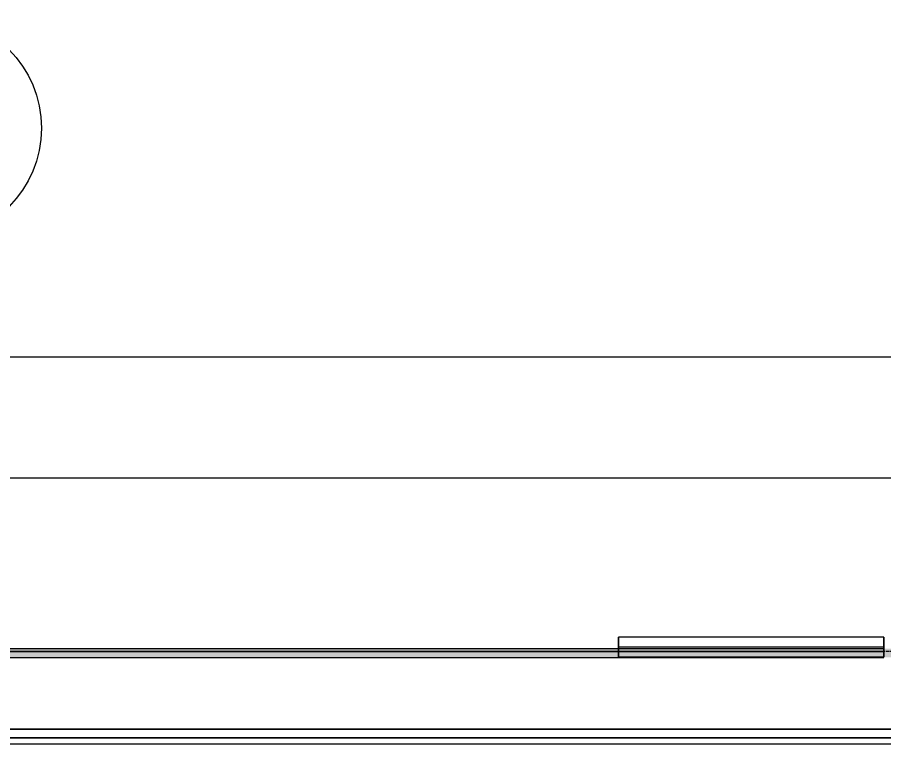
# Model space of a CAD drawing. Header units: millimetres. Extents: x -21807 to 17683, y 43568 to 60640.
# Drawn here: x -11898 to -8888, y 58117 to 60640 of the extents above; entities that cross this region are included whole.
import ezdxf

# ---------------------------------------------------------------- set-up
doc = ezdxf.new("R2010")
doc.units = ezdxf.units.MM
doc.linetypes.add('Grid Line', pattern=[22.225, 12.7, -3.175, 3.175, -3.175])
for name, color, linetype, lineweight in [('A-ANNO-DIMS', 7, 'Continuous', 9), ('A-ANNO-DIMS-110', 7, 'Continuous', 9), ('A-WALL', 7, 'Continuous', 9), ('A-WALL-PATT', 7, 'Continuous', 9), ('S-GRID', 7, 'Continuous', 9), ('S-GRID-IDEN', 7, 'Continuous', 9)]:
    doc.layers.add(name, color=color, linetype=linetype, lineweight=lineweight)
doc.layers.add('A-FLOR', color=7, linetype='Continuous', lineweight=9, true_color=0x007f00)
doc.layers.add('A-GLAZ', color=7, linetype='Continuous', lineweight=9, true_color=0x00007f)
doc.styles.add('Arial_1', font='arial.ttf', dxfattribs={"width": 0.8, "height": 220})
doc.dimstyles.new('AK_DIM_2_0_Arial', dxfattribs={"dimscale": 304.8, "dimtxt": 224.457068, "dimasz": 0.180446, "dimexe": 0.360892, "dimexo": 0.360892, "dimgap": 0.036089, "dimtad": 1, "dimdec": 0, "dimzin": 0, "dimdsep": 46, "dimtxsty": 'Arial_1', "dimblk1": 'OBLIQUE', "dimblk2": 'OBLIQUE', "dimsah": 1, "dimcen": 0.09, "dimadec": 0, "dimazin": 0, "dimtfac": 1, "dimtdec": 4, "dimtix": 1, "dimtmove": 0, "dimatfit": 3, "dimfxl": 1, "dimtvp": 1, "dimtolj": 1, "dimtzin": 0, "dimarcsym": 2})

# ---------------------------------------------------------------- blocks, each defined once
blk = doc.blocks.new('M_Window-Louvers - 1000x1000mm-1207723-MẶT BẰNG HỆ THỐNG GIÓ THẢI')
at = {"layer": 'A-GLAZ', "color": 254, "lineweight": 13, "true_color": 0xe0e0ef}
for p, q in [((-460.5, 8.65), (-460.5, -26.275)), ((-460.5, 8.65), (460.5, 8.65)), ((-460.5, -26.275), (-460.5, 8.65)), ((460.5, 8.65), (-460.5, 8.65)), ((460.5, -26.275), (460.5, 8.65)), ((460.5, 8.65), (460.5, -26.275)), ((-460.5, -26.275), (-460.5, -61.2)), ((-460.5, -26.275), (460.5, -26.275)), ((-460.5, -61.2), (-460.5, -26.275)), ((-460.5, -26.275), (460.5, -26.275)), ((460.5, -61.2), (460.5, -26.275)), ((460.5, -26.275), (460.5, -61.2)), ((-460.5, -61.2), (460.5, -61.2)), ((-460.5, -61.2), (460.5, -61.2))]:
    blk.add_line(p, q, dxfattribs=at)
at = {"layer": 'A-GLAZ', "color": 254, "lineweight": 13, "true_color": 0xcccce5}
for p, q in [((-460.5, -26.275), (-460.5, 8.65)), ((460.5, 8.65), (-460.5, 8.65)), ((-460.5, 8.65), (-460.5, -26.275)), ((-460.5, 8.65), (460.5, 8.65)), ((460.5, 8.65), (460.5, -26.275)), ((460.5, -26.275), (460.5, 8.65)), ((-460.5, -61.2), (-460.5, -26.275)), ((-460.5, -26.275), (-460.5, -61.2)), ((460.5, -26.275), (460.5, -61.2)), ((460.5, -61.2), (460.5, -26.275)), ((-460.5, -61.2), (460.5, -61.2)), ((-460.5, -61.2), (460.5, -61.2))]:
    blk.add_line(p, q, dxfattribs=at)
at = {"layer": 'A-GLAZ', "color": 7, "lineweight": 13, "true_color": 0xececf5}
for p, q in [((-460.5, 8.65), (-460.5, -26.275)), ((-460.5, 8.65), (460.5, 8.65)), ((-460.5, -26.275), (-460.5, 8.65)), ((460.5, 8.65), (-460.5, 8.65)), ((460.5, -26.275), (460.5, 8.65)), ((460.5, 8.65), (460.5, -26.275)), ((-460.5, -26.275), (-460.5, -61.2)), ((-460.5, -61.2), (-460.5, -26.275)), ((460.5, -61.2), (460.5, -26.275)), ((460.5, -26.275), (460.5, -61.2)), ((-460.5, -61.2), (460.5, -61.2)), ((-460.5, -61.2), (460.5, -61.2))]:
    blk.add_line(p, q, dxfattribs=at)
at = {"layer": 'A-GLAZ', "color": 7, "lineweight": 13, "true_color": 0xf3f3f9}
for p, q in [((-460.5, 8.65), (-460.5, -26.275)), ((-460.5, 8.65), (460.5, 8.65)), ((-460.5, -26.275), (-460.5, 8.65)), ((460.5, 8.65), (-460.5, 8.65)), ((460.5, -26.275), (460.5, 8.65)), ((460.5, 8.65), (460.5, -26.275)), ((-460.5, -26.275), (460.5, -26.275)), ((-460.5, -26.275), (460.5, -26.275)), ((-460.5, -26.275), (-460.5, -61.2)), ((-460.5, -61.2), (-460.5, -26.275)), ((460.5, -61.2), (460.5, -26.275)), ((460.5, -26.275), (460.5, -61.2)), ((-460.5, -61.2), (460.5, -61.2)), ((-460.5, -61.2), (460.5, -61.2))]:
    blk.add_line(p, q, dxfattribs=at)
at = {"layer": 'A-GLAZ', "color": 7, "lineweight": 13, "true_color": 0xf7f7fb}
for p, q in [((-460.5, 8.65), (-460.5, -26.275)), ((-460.5, 8.65), (460.5, 8.65)), ((-460.5, -26.275), (-460.5, 8.65)), ((460.5, 8.65), (-460.5, 8.65)), ((460.5, -26.275), (460.5, 8.65)), ((460.5, 8.65), (460.5, -26.275)), ((-460.5, -26.275), (-460.5, -61.2)), ((-460.5, -61.2), (-460.5, -26.275)), ((460.5, -61.2), (460.5, -26.275)), ((460.5, -26.275), (460.5, -61.2)), ((-460.5, -61.2), (460.5, -61.2)), ((-460.5, -61.2), (460.5, -61.2))]:
    blk.add_line(p, q, dxfattribs=at)
at = {"layer": 'A-GLAZ', "color": 7, "lineweight": 13, "true_color": 0xfafafc}
for p, q in [((-460.5, 8.65), (-460.5, -26.275)), ((-460.5, 8.65), (460.5, 8.65)), ((-460.5, -26.275), (-460.5, 8.65)), ((460.5, 8.65), (-460.5, 8.65)), ((460.5, -26.275), (460.5, 8.65)), ((460.5, 8.65), (460.5, -26.275)), ((-460.5, -26.275), (460.5, -26.275)), ((-460.5, -26.275), (460.5, -26.275)), ((-460.5, -26.275), (-460.5, -61.2)), ((-460.5, -61.2), (-460.5, -26.275)), ((460.5, -61.2), (460.5, -26.275)), ((460.5, -26.275), (460.5, -61.2)), ((-460.5, -61.2), (460.5, -61.2)), ((-460.5, -61.2), (460.5, -61.2))]:
    blk.add_line(p, q, dxfattribs=at)
at = {"layer": 'A-GLAZ', "color": 7, "lineweight": 13, "true_color": 0xfcfcfd}
for p, q in [((-460.5, 8.65), (-460.5, -26.275)), ((-460.5, 8.65), (460.5, 8.65)), ((-460.5, -26.275), (-460.5, 8.65)), ((460.5, 8.65), (-460.5, 8.65)), ((460.5, -26.275), (460.5, 8.65)), ((460.5, 8.65), (460.5, -26.275)), ((-460.5, -26.275), (-460.5, -61.2)), ((-460.5, -61.2), (-460.5, -26.275)), ((460.5, -61.2), (460.5, -26.275)), ((460.5, -26.275), (460.5, -61.2)), ((-460.5, -61.2), (460.5, -61.2)), ((-460.5, -61.2), (460.5, -61.2))]:
    blk.add_line(p, q, dxfattribs=at)
at = {"layer": 'A-GLAZ', "color": 7, "lineweight": 13, "true_color": 0xfdfdfd}
for p, q in [((-460.5, 8.65), (-460.5, -26.275)), ((-460.5, 8.65), (460.5, 8.65)), ((-460.5, 8.65), (-460.5, -26.275)), ((-460.5, -26.275), (-460.5, 8.65)), ((460.5, 8.65), (-460.5, 8.65)), ((-460.5, 8.65), (460.5, 8.65)), ((-460.5, 8.65), (-460.5, -26.275)), ((-460.5, -26.275), (-460.5, 8.65)), ((460.5, 8.65), (-460.5, 8.65)), ((-460.5, 8.65), (460.5, 8.65)), ((-460.5, 8.65), (-460.5, -26.275)), ((-460.5, -26.275), (-460.5, 8.65)), ((460.5, 8.65), (-460.5, 8.65)), ((-460.5, 8.65), (460.5, 8.65)), ((-460.5, 8.65), (-460.5, -26.275)), ((-460.5, -26.275), (-460.5, 8.65)), ((460.5, 8.65), (-460.5, 8.65)), ((-460.5, 8.65), (460.5, 8.65)), ((-460.5, 8.65), (-460.5, -26.275)), ((-460.5, -26.275), (-460.5, 8.65)), ((460.5, 8.65), (-460.5, 8.65)), ((-460.5, 8.65), (460.5, 8.65)), ((-460.5, 8.65), (-460.5, -26.275)), ((-460.5, -26.275), (-460.5, 8.65)), ((460.5, 8.65), (-460.5, 8.65)), ((-460.5, 8.65), (460.5, 8.65)), ((-460.5, 8.65), (-460.5, -26.275)), ((-460.5, -26.275), (-460.5, 8.65)), ((460.5, 8.65), (-460.5, 8.65)), ((-460.5, 8.65), (460.5, 8.65)), ((-460.5, 8.65), (-460.5, -26.275)), ((-460.5, -26.275), (-460.5, 8.65)), ((460.5, 8.65), (-460.5, 8.65)), ((-460.5, 8.65), (460.5, 8.65)), ((-460.5, 8.65), (-460.5, -26.275)), ((-460.5, -26.275), (-460.5, 8.65)), ((460.5, 8.65), (-460.5, 8.65)), ((-460.5, 8.65), (460.5, 8.65)), ((-460.5, 8.65), (-460.5, -26.275)), ((-460.5, -26.275), (-460.5, 8.65)), ((460.5, 8.65), (-460.5, 8.65)), ((-460.5, 8.65), (460.5, 8.65)), ((-460.5, 8.65), (-460.5, -26.275)), ((-460.5, -26.275), (-460.5, 8.65)), ((460.5, 8.65), (-460.5, 8.65)), ((-460.5, 8.65), (460.5, 8.65)), ((-460.5, 8.65), (-460.5, -26.275)), ((-460.5, -26.275), (-460.5, 8.65)), ((460.5, 8.65), (-460.5, 8.65)), ((-460.5, 8.65), (460.5, 8.65)), ((-460.5, 8.65), (-460.5, -26.275)), ((-460.5, -26.275), (-460.5, 8.65)), ((460.5, 8.65), (-460.5, 8.65)), ((-460.5, 8.65), (460.5, 8.65)), ((-460.5, 8.65), (-460.5, -26.275)), ((-460.5, -26.275), (-460.5, 8.65)), ((460.5, 8.65), (-460.5, 8.65)), ((-460.5, 8.65), (460.5, 8.65)), ((460.5, -26.275), (460.5, 8.65)), ((460.5, 8.65), (460.5, -26.275)), ((460.5, -26.275), (460.5, 8.65)), ((460.5, 8.65), (460.5, -26.275)), ((460.5, -26.275), (460.5, 8.65)), ((460.5, 8.65), (460.5, -26.275)), ((460.5, -26.275), (460.5, 8.65)), ((460.5, 8.65), (460.5, -26.275)), ((460.5, -26.275), (460.5, 8.65)), ((460.5, 8.65), (460.5, -26.275)), ((460.5, -26.275), (460.5, 8.65)), ((460.5, 8.65), (460.5, -26.275)), ((460.5, -26.275), (460.5, 8.65)), ((460.5, 8.65), (460.5, -26.275)), ((460.5, -26.275), (460.5, 8.65)), ((460.5, 8.65), (460.5, -26.275)), ((460.5, -26.275), (460.5, 8.65)), ((460.5, 8.65), (460.5, -26.275)), ((460.5, -26.275), (460.5, 8.65)), ((460.5, 8.65), (460.5, -26.275)), ((460.5, -26.275), (460.5, 8.65)), ((460.5, 8.65), (460.5, -26.275)), ((460.5, -26.275), (460.5, 8.65)), ((460.5, 8.65), (460.5, -26.275)), ((460.5, -26.275), (460.5, 8.65)), ((460.5, 8.65), (460.5, -26.275)), ((460.5, -26.275), (460.5, 8.65)), ((460.5, 8.65), (460.5, -26.275)), ((460.5, -26.275), (460.5, 8.65)), ((-460.5, -26.275), (460.5, -26.275)), ((-460.5, -26.275), (460.5, -26.275)), ((-460.5, -26.275), (460.5, -26.275)), ((-460.5, -26.275), (460.5, -26.275)), ((-460.5, -26.275), (460.5, -26.275)), ((-460.5, -26.275), (460.5, -26.275)), ((-460.5, -26.275), (460.5, -26.275)), ((-460.5, -26.275), (-460.5, -61.2)), ((-460.5, -26.275), (460.5, -26.275)), ((-460.5, -26.275), (460.5, -26.275)), ((-460.5, -26.275), (-460.5, -61.2)), ((-460.5, -61.2), (-460.5, -26.275)), ((-460.5, -26.275), (460.5, -26.275)), ((-460.5, -26.275), (460.5, -26.275)), ((-460.5, -26.275), (-460.5, -61.2)), ((-460.5, -61.2), (-460.5, -26.275)), ((-460.5, -26.275), (460.5, -26.275)), ((-460.5, -26.275), (460.5, -26.275)), ((-460.5, -26.275), (-460.5, -61.2)), ((-460.5, -61.2), (-460.5, -26.275)), ((-460.5, -26.275), (460.5, -26.275)), ((-460.5, -26.275), (460.5, -26.275)), ((-460.5, -26.275), (-460.5, -61.2)), ((-460.5, -61.2), (-460.5, -26.275)), ((-460.5, -26.275), (460.5, -26.275)), ((-460.5, -26.275), (460.5, -26.275)), ((-460.5, -26.275), (-460.5, -61.2)), ((-460.5, -61.2), (-460.5, -26.275)), ((-460.5, -26.275), (460.5, -26.275)), ((-460.5, -26.275), (460.5, -26.275)), ((-460.5, -26.275), (-460.5, -61.2)), ((-460.5, -61.2), (-460.5, -26.275)), ((-460.5, -26.275), (460.5, -26.275)), ((-460.5, -26.275), (460.5, -26.275)), ((-460.5, -26.275), (-460.5, -61.2)), ((-460.5, -61.2), (-460.5, -26.275)), ((-460.5, -26.275), (460.5, -26.275)), ((-460.5, -26.275), (460.5, -26.275)), ((-460.5, -26.275), (-460.5, -61.2)), ((-460.5, -61.2), (-460.5, -26.275)), ((-460.5, -26.275), (460.5, -26.275)), ((-460.5, -26.275), (460.5, -26.275)), ((-460.5, -26.275), (-460.5, -61.2)), ((-460.5, -61.2), (-460.5, -26.275)), ((-460.5, -26.275), (460.5, -26.275)), ((-460.5, -26.275), (460.5, -26.275)), ((-460.5, -26.275), (-460.5, -61.2)), ((-460.5, -61.2), (-460.5, -26.275)), ((-460.5, -26.275), (460.5, -26.275)), ((-460.5, -26.275), (460.5, -26.275)), ((-460.5, -26.275), (-460.5, -61.2)), ((-460.5, -61.2), (-460.5, -26.275)), ((-460.5, -26.275), (460.5, -26.275)), ((-460.5, -26.275), (460.5, -26.275)), ((-460.5, -26.275), (-460.5, -61.2)), ((-460.5, -61.2), (-460.5, -26.275)), ((-460.5, -26.275), (460.5, -26.275)), ((-460.5, -26.275), (460.5, -26.275)), ((-460.5, -26.275), (-460.5, -61.2)), ((-460.5, -61.2), (-460.5, -26.275)), ((-460.5, -26.275), (460.5, -26.275)), ((-460.5, -26.275), (460.5, -26.275)), ((-460.5, -26.275), (-460.5, -61.2)), ((-460.5, -61.2), (-460.5, -26.275)), ((-460.5, -26.275), (460.5, -26.275)), ((-460.5, -26.275), (460.5, -26.275)), ((460.5, -61.2), (460.5, -26.275)), ((460.5, -26.275), (460.5, -61.2)), ((460.5, -61.2), (460.5, -26.275)), ((460.5, -26.275), (460.5, -61.2)), ((460.5, -61.2), (460.5, -26.275)), ((460.5, -26.275), (460.5, -61.2)), ((460.5, -61.2), (460.5, -26.275)), ((460.5, -26.275), (460.5, -61.2)), ((460.5, -61.2), (460.5, -26.275)), ((460.5, -26.275), (460.5, -61.2)), ((460.5, -61.2), (460.5, -26.275)), ((460.5, -26.275), (460.5, -61.2)), ((460.5, -61.2), (460.5, -26.275)), ((460.5, -26.275), (460.5, -61.2)), ((460.5, -61.2), (460.5, -26.275)), ((460.5, -26.275), (460.5, -61.2)), ((460.5, -61.2), (460.5, -26.275)), ((460.5, -26.275), (460.5, -61.2)), ((460.5, -61.2), (460.5, -26.275)), ((460.5, -26.275), (460.5, -61.2)), ((460.5, -61.2), (460.5, -26.275)), ((460.5, -26.275), (460.5, -61.2)), ((460.5, -61.2), (460.5, -26.275)), ((460.5, -26.275), (460.5, -61.2)), ((460.5, -61.2), (460.5, -26.275)), ((460.5, -26.275), (460.5, -61.2)), ((460.5, -61.2), (460.5, -26.275)), ((460.5, -26.275), (460.5, -61.2)), ((460.5, -61.2), (460.5, -26.275)), ((-460.5, -61.2), (460.5, -61.2)), ((-460.5, -61.2), (460.5, -61.2)), ((-460.5, -61.2), (460.5, -61.2)), ((-460.5, -61.2), (460.5, -61.2)), ((-460.5, -61.2), (460.5, -61.2)), ((-460.5, -61.2), (460.5, -61.2)), ((-460.5, -61.2), (460.5, -61.2)), ((-460.5, -61.2), (460.5, -61.2)), ((-460.5, -61.2), (460.5, -61.2)), ((-460.5, -61.2), (460.5, -61.2)), ((-460.5, -61.2), (460.5, -61.2)), ((-460.5, -61.2), (460.5, -61.2)), ((-460.5, -61.2), (460.5, -61.2)), ((-460.5, -61.2), (460.5, -61.2)), ((-460.5, -61.2), (460.5, -61.2)), ((-460.5, -61.2), (460.5, -61.2)), ((-460.5, -61.2), (460.5, -61.2)), ((-460.5, -61.2), (460.5, -61.2)), ((-460.5, -61.2), (460.5, -61.2)), ((-460.5, -61.2), (460.5, -61.2)), ((-460.5, -61.2), (460.5, -61.2)), ((-460.5, -61.2), (460.5, -61.2)), ((-460.5, -61.2), (460.5, -61.2)), ((-460.5, -61.2), (460.5, -61.2)), ((-460.5, -61.2), (460.5, -61.2)), ((-460.5, -61.2), (460.5, -61.2)), ((-460.5, -61.2), (460.5, -61.2)), ((-460.5, -61.2), (460.5, -61.2)), ((-460.5, -61.2), (460.5, -61.2))]:
    blk.add_line(p, q, dxfattribs=at)
at = {"layer": 'A-GLAZ', "color": 9, "lineweight": 13, "true_color": 0xaaaad4}
for p, q in [((-460.5, -26.275), (-460.5, 8.65)), ((460.5, 8.65), (-460.5, 8.65)), ((460.5, 8.65), (460.5, -26.275)), ((-460.5, -61.2), (-460.5, -26.275)), ((-460.5, -26.275), (460.5, -26.275)), ((460.5, -26.275), (460.5, -61.2)), ((-460.5, -61.2), (460.5, -61.2))]:
    blk.add_line(p, q, dxfattribs=at)
blk = doc.blocks.new('AK-SGS-M3-A_rvt-1-MẶT BẰNG HỆ THỐNG GIÓ THẢI')
at = {"layer": 'A-WALL-PATT', "true_color": 0xeaeaea, "transparency": 33554534}
h = blk.add_hatch(color=254, dxfattribs=at)
h.paths.add_polyline_path([(-16584.2, 58416.9), (-16584.2, 58446.9), (-16663.1, 58446.9), (-16663.1, 58416.9), (-16633.7, 58416.9)])
h.paths.add_polyline_path([(-20048.6, 58416.9), (-17584.1, 58416.9), (-17584.1, 58446.9), (-20048.6, 58446.9)])
h.paths.add_polyline_path([(-15638.1, 58416.9), (-15584.3, 58416.9), (-15584.3, 58446.9), (-15663.2, 58446.9), (-15663.2, 58416.9)])
h.paths.add_polyline_path([(-8882.4, 58416.9), (-8809.2, 58416.9), (-8809.2, 58446.9), (-8888.1, 58446.9), (-8888.1, 58416.9)])
h.paths.add_polyline_path([(-7888.2, 58416.9), (-7809.3, 58416.9), (-7809.3, 58446.9), (-7888.2, 58446.9)])
h.paths.add_polyline_path([(-14144.8, 58416.9), (-9809.1, 58416.9), (-9809.1, 58446.9), (-14663.3, 58446.9), (-14663.3, 58416.9)])
h.paths.add_polyline_path([(-6749, 58416.9), (5590.9, 58416.9), (5590.9, 58446.9), (-6888.3, 58446.9), (-6888.3, 58416.9)])
h.paths.add_polyline_path([(6549.1, 58416.9), (6590.8, 58416.9), (6590.8, 58446.9), (6511.9, 58446.9), (6511.9, 58416.9)])
h.paths.add_polyline_path([(8511.7, 58416.9), (13291.2, 58416.9), (13291.2, 58446.9), (8511.7, 58446.9)])
h.paths.add_polyline_path([(7544.7, 58416.9), (7590.7, 58416.9), (7590.7, 58446.9), (7511.8, 58446.9), (7511.8, 58416.9)])
h.paths.add_polyline_path([(14212.2, 58416.9), (14291.1, 58416.9), (14291.1, 58446.9), (14212.2, 58446.9)])
h = blk.add_hatch(color=254, dxfattribs=at)
h.paths.add_polyline_path([(-16491.5, 58416.9), (-15663.2, 58416.9), (-15663.2, 58446.9), (-16584.2, 58446.9), (-16584.2, 58416.9), (-16562.6, 58416.9)])
h.paths.add_polyline_path([(-16663.1, 58416.9), (-16663.1, 58446.9), (-17584.1, 58446.9), (-17584.1, 58416.9), (-16704.8, 58416.9)])
h.paths.add_polyline_path([(-8888.1, 58416.9), (-8888.1, 58446.9), (-9809.1, 58446.9), (-9809.1, 58416.9), (-9024.6, 58416.9)])
h.paths.add_polyline_path([(-8809.2, 58416.9), (-7888.2, 58416.9), (-7888.2, 58446.9), (-8809.2, 58446.9)])
h.paths.add_polyline_path([(-14663.3, 58416.9), (-14663.3, 58446.9), (-15584.3, 58446.9), (-15584.3, 58416.9), (-14713.7, 58416.9)])
h.paths.add_polyline_path([(-7809.3, 58416.9), (-6888.3, 58416.9), (-6888.3, 58446.9), (-7809.3, 58446.9)])
h.paths.add_polyline_path([(6590.8, 58416.9), (7511.8, 58416.9), (7511.8, 58446.9), (6590.8, 58446.9)])
h.paths.add_polyline_path([(5590.9, 58416.9), (6511.9, 58416.9), (6511.9, 58446.9), (5590.9, 58446.9)])
h.paths.add_polyline_path([(14212.2, 58416.9), (14212.2, 58446.9), (13291.2, 58446.9), (13291.2, 58416.9), (14158.2, 58416.9)])
h.paths.add_polyline_path([(14300.4, 58416.9), (14869.3, 58416.9), (14869.3, 58446.9), (14291.1, 58446.9), (14291.1, 58416.9)])
h.paths.add_polyline_path([(7590.7, 58416.9), (8511.7, 58416.9), (8511.7, 58446.9), (7590.7, 58446.9)])
at = {"layer": 'A-WALL', "color": 253, "lineweight": 13, "true_color": 0xaaaaaa}
for p, q in [((-9809.1, 58446.9), (-14663.3, 58446.9)), ((-14663.3, 58416.9), (-9809.1, 58416.9)), ((3042.8, 58166.9), (-19596.1, 58166.9)), ((-11988.6, 58116.9), (-6555.2, 58116.9))]:
    blk.add_line(p, q, dxfattribs=at)
at = {"layer": 'A-WALL', "color": 9, "lineweight": 13, "true_color": 0xc3c3c3}
for p, q in [((-9809.1, 58446.9), (-14663.3, 58446.9)), ((-14663.3, 58436.9), (-9809.1, 58436.9)), ((-14663.3, 58416.9), (-9809.1, 58416.9))]:
    blk.add_line(p, q, dxfattribs=at)
at = {"layer": 'A-WALL', "color": 7, "lineweight": 13, "true_color": 0xfdfdfd}
for p, q in [((-8888.1, 58446.9), (-9809.1, 58446.9)), ((-8888.1, 58446.9), (-9809.1, 58446.9)), ((-9809.1, 58436.9), (-8888.1, 58436.9)), ((-8888.1, 58436.9), (-9809.1, 58436.9)), ((-9809.1, 58416.9), (-8888.1, 58416.9)), ((-9809.1, 58416.9), (-8888.1, 58416.9))]:
    blk.add_line(p, q, dxfattribs=at)
at = {"layer": 'A-WALL', "color": 254, "lineweight": 13, "true_color": 0xd8d8d8}
blk.add_line((-9809.1, 58436.9), (-14663.3, 58436.9), dxfattribs=at)
at = {"layer": 'A-WALL', "color": 254, "lineweight": 13, "true_color": 0xe0e0e0}
for p, q in [((3042.8, 58166.9), (-19596.1, 58166.9)), ((-11988.6, 58136.9), (-6555.2, 58136.9))]:
    blk.add_line(p, q, dxfattribs=at)
at = {"layer": 'A-WALL', "color": 254, "lineweight": 13, "true_color": 0xcccccc}
for p, q in [((-6555.2, 58136.9), (-11988.6, 58136.9)), ((-11988.6, 58116.9), (-6555.2, 58116.9))]:
    blk.add_line(p, q, dxfattribs=at)
at = {"layer": 'A-GLAZ', "color": 9, "lineweight": 13, "true_color": 0xaaaad4, "rotation": 180}
blk.add_blockref('M_Window-Louvers - 1000x1000mm-1207723-MẶT BẰNG HỆ THỐNG GIÓ THẢI', (-9348.6, 58425.6), dxfattribs=at)
blk = doc.blocks.new('AK-SGS-M3-Hrvt_rvt-1-MẶT BẰNG HỆ THỐNG GIÓ THẢI')
at = {"layer": 'A-FLOR', "color": 7, "true_color": 0xecf5ec}
blk.add_line((-19596.1, 58166.9), (14251.4, 58166.9), dxfattribs=at)
at = {"layer": 'A-FLOR', "color": 254, "true_color": 0xe0efe0}
blk.add_line((14251.4, 58166.9), (-19596.1, 58166.9), dxfattribs=at)
blk = doc.blocks.new('Grid - M_Grid Head - Circle-116537-MẶT BẰNG HỆ THỐNG GIÓ THẢI')
at = {"layer": 'S-GRID-IDEN'}
blk.add_circle((0, 0), 3.5, dxfattribs=at)
blk = doc.blocks.new('DIMBLOCK2-MẶT BẰNG HỆ THỐNG GIÓ THẢI')
at = {"layer": 'A-ANNO-DIMS-110'}
for p, q in [((-12198.6, 59041.1), (-12198.6, 59151.1)), ((-4498.6, 59041.1), (-4498.6, 59151.1)), ((-12198.6, 59041.1), (-12171.1, 59068.6)), ((-4498.6, 59041.1), (-4471.1, 59068.6)), ((-12198.6, 59041.1), (-12226.1, 59013.6)), ((-12198.6, 59041.1), (-4498.6, 59041.1)), ((-12198.6, 59041.1), (-12198.6, 58970)), ((-4498.6, 59041.1), (-4526.1, 59013.6)), ((-4498.6, 59041.1), (-4498.6, 58970))]:
    blk.add_line(p, q, dxfattribs=at)
at = {"layer": 'A-ANNO-DIMS-110', "color": 0, "insert": (-8617.9, 59337.7), "char_height": 220, "width": 646.436, "attachment_point": 1, "line_spacing_factor": 0.941778, "style": 'Arial_1'}
blk.add_mtext('7700', dxfattribs=at)
blk = doc.blocks.new('_Oblique')
at = {"color": 0, "linetype": 'ByBlock', "lineweight": -2}
blk.add_line((-0.5, -0.5), (0.5, 0.5), dxfattribs=at)
blk = doc.blocks.new('DIMBLOCK5-MẶT BẰNG HỆ THỐNG GIÓ THẢI')
at = {"layer": 'A-ANNO-DIMS-110'}
for p, q in [((-20048.6, 59460.7), (-20048.6, 59570.7)), ((10901.4, 59460.7), (10901.4, 59570.7)), ((-20048.6, 59460.7), (-20021.1, 59488.2)), ((10901.4, 59460.7), (10928.9, 59488.2)), ((-20048.6, 59460.7), (-20076.1, 59433.2)), ((-20048.6, 59460.7), (10901.4, 59460.7)), ((-20048.6, 59460.7), (-20048.6, 59389.6)), ((10901.4, 59460.7), (10873.9, 59433.2)), ((10901.4, 59460.7), (10901.4, 59389.6))]:
    blk.add_line(p, q, dxfattribs=at)
at = {"layer": 'A-ANNO-DIMS-110', "color": 0, "insert": (-4910.3, 59757.3), "char_height": 220, "width": 808.045, "attachment_point": 1, "line_spacing_factor": 0.941778, "style": 'Arial_1'}
blk.add_mtext('30950', dxfattribs=at)

msp = doc.modelspace()

# ---------------------------------------------------------------- linework, layer by layer
at = {"layer": 'S-GRID', "linetype": 'Grid Line'}
msp.add_line((15334.6, 58436.9), (-21036.6, 58436.9), dxfattribs=at)

# ---------------------------------------------------------------- block references
at = {"lineweight": 5}
for name in ['AK-SGS-M3-Hrvt_rvt-1-MẶT BẰNG HỆ THỐNG GIÓ THẢI', 'AK-SGS-M3-A_rvt-1-MẶT BẰNG HỆ THỐNG GIÓ THẢI']:
    msp.add_blockref(name, (0, 0), dxfattribs=at)
at = {"layer": 'S-GRID-IDEN', "xscale": 110, "yscale": 110, "zscale": 110}
msp.add_blockref('Grid - M_Grid Head - Circle-116537-MẶT BẰNG HỆ THỐNG GIÓ THẢI', (-12198.6, 60255.5), dxfattribs=at)

# ---------------------------------------------------------------- dimensions: what is measured, and where the dimension line sits
at = {"layer": 'A-ANNO-DIMS'}
for base, p1, p2, override, picture, middle in [((10901.4, 59460.7), (-20048.6, 59499.6), (10901.4, 59499.6), {"dimpost": '<>', "dimfxl": 30950}, 'DIMBLOCK5-MẶT BẰNG HỆ THỐNG GIÓ THẢI', (-4573.6, 59584.1)), ((-4498.6, 59041.1), (-12198.6, 59080), (-4498.6, 59080), {"dimpost": '<>', "dimfxl": 7700}, 'DIMBLOCK2-MẶT BẰNG HỆ THỐNG GIÓ THẢI', (-8348.6, 59164.4))]:
    dim = msp.add_linear_dim(base=base, p1=p1, p2=p2, dimstyle='AK_DIM_2_0_Arial', override=override, dxfattribs=at)
    dim.commit()
    dim.dimension.update_dxf_attribs({"geometry": picture, "text_midpoint": middle})

doc.saveas('drawing.dxf')
